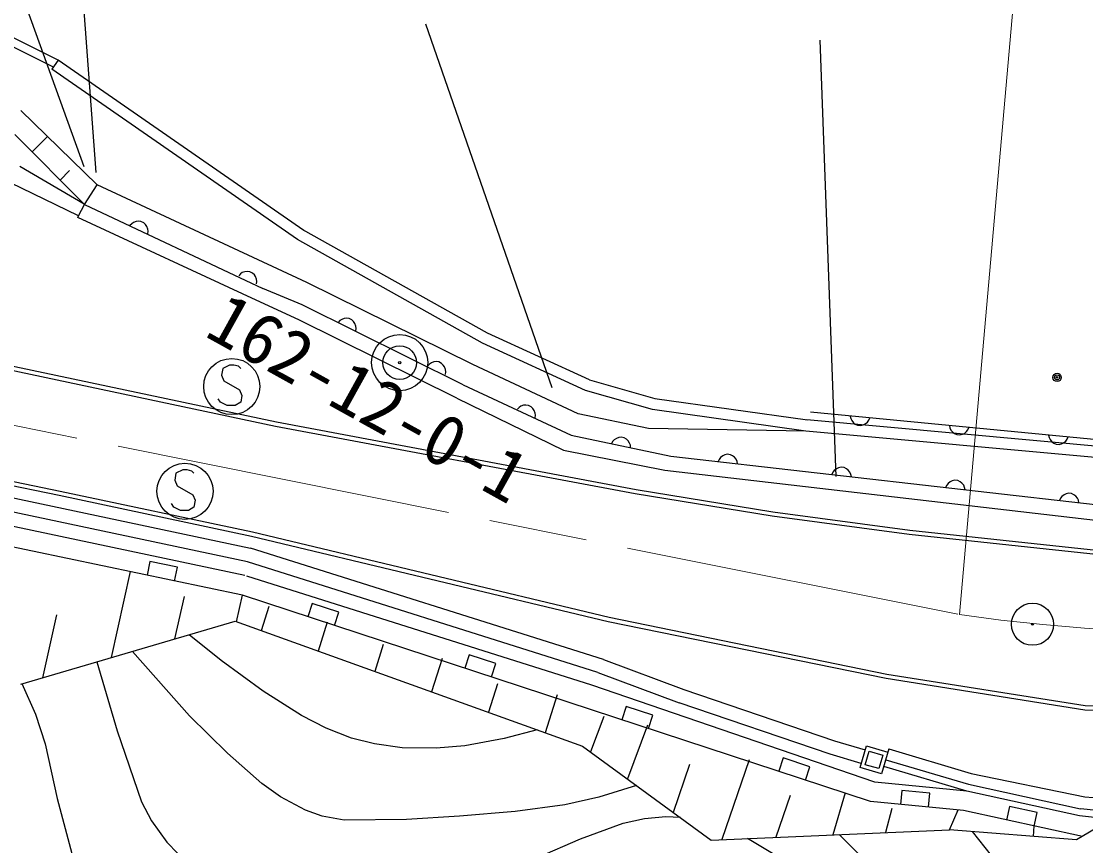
# Model space of a CAD drawing. Units: millimetres on the paper. Extents: x 40 to 680, y 20 to 380.
# Drawn here: x 134.18 to 172.09, y 294.55 to 323.9 of the extents above; entities that cross this region are included whole.
import ezdxf
from ezdxf.enums import TextEntityAlignment as Align

# ---------------------------------------------------------------- set-up
doc = ezdxf.new("R2010")
doc.units = ezdxf.units.MM
doc.linetypes.add('CHAIN', pattern=[18.5, 12, -1.5, 3.5, -1.5])
for name, color, linetype, lineweight in [('M-BGD', 7, 'Continuous', 25), ('M-BGD-EXST', 7, 'Continuous', 25), ('M-BMK', 2, 'CHAIN', 13), ('M-BMK-SRVR', 3, 'Continuous', 25), ('M-STR-HTXT', 7, 'Continuous', 13), ('M-STR-STRC', 7, 'Continuous', 25)]:
    doc.layers.add(name, color=color, linetype=linetype, lineweight=lineweight)
doc.styles.add('ＭＳ ゴシック', font='')
doc.styles.get('ＭＳ ゴシック').set_extended_font_data('MS Gothic')

msp = doc.modelspace()

# ---------------------------------------------------------------- linework, layer by layer
at = {"layer": 'M-BGD'}
for p, q in [((135.496, 322.526), (133.428, 323.556)), ((135.323, 322.277), (133.294, 323.288)), ((135.496, 322.526), (135.268, 322.197)), ((144.239, 316.46), (135.496, 322.526)), ((144.011, 316.132), (135.268, 322.197)), ((134.156, 320.725), (136.883, 318.084)), ((136.429, 317.38), (133.943, 319.871)), ((134.562, 319.253), (135.11, 319.801)), ((136.421, 317.396), (134.121, 318.734)), ((135.56, 318.251), (135.9, 318.591)), ((136.215, 316.974), (133.796, 318.153)), ((136.429, 317.38), (136.883, 318.084)), ((144.348, 314.607), (136.883, 318.084)), ((136.215, 316.974), (136.429, 317.38)), ((136.429, 317.38), (142.777, 314.387)), ((136.186, 316.915), (136.215, 316.974)), ((142.547, 313.979), (136.186, 316.915)), ((138.109, 316.697), (138.049, 316.632)), ((138.177, 316.743), (138.109, 316.697)), ((138.27, 316.777), (138.177, 316.743)), ((138.351, 316.786), (138.27, 316.777)), ((138.439, 316.776), (138.351, 316.786)), ((138.54, 316.729), (138.439, 316.776)), ((138.605, 316.669), (138.54, 316.729)), ((138.651, 316.601), (138.605, 316.669)), ((138.685, 316.508), (138.651, 316.601)), ((138.684, 316.339), (138.694, 316.427)), ((138.694, 316.427), (138.685, 316.508)), ((150.782, 312.798), (144.206, 316.481)), ((150.601, 312.441), (144.011, 316.132)), ((141.984, 314.909), (141.923, 314.845)), ((142.051, 314.955), (141.984, 314.909)), ((142.144, 314.99), (142.051, 314.955)), ((142.225, 314.998), (142.144, 314.99)), ((142.313, 314.989), (142.225, 314.998)), ((142.415, 314.942), (142.313, 314.989)), ((142.479, 314.881), (142.415, 314.942)), ((142.525, 314.814), (142.479, 314.881)), ((142.56, 314.721), (142.525, 314.814)), ((142.568, 314.64), (142.56, 314.721)), ((142.559, 314.552), (142.568, 314.64)), ((144.178, 313.805), (142.777, 314.387)), ((150.267, 311.687), (144.348, 314.607)), ((144.066, 313.276), (142.547, 313.979)), ((149.92, 310.966), (144.178, 313.805)), ((149.696, 310.482), (144.066, 313.276)), ((145.522, 313.248), (145.46, 313.184)), ((145.59, 313.292), (145.522, 313.248)), ((145.683, 313.325), (145.59, 313.292)), ((145.765, 313.332), (145.683, 313.325)), ((145.853, 313.321), (145.765, 313.332)), ((145.953, 313.272), (145.853, 313.321)), ((146.017, 313.21), (145.953, 313.272)), ((146.062, 313.142), (146.017, 313.21)), ((146.094, 313.048), (146.062, 313.142)), ((146.09, 312.879), (146.101, 312.967)), ((146.101, 312.967), (146.094, 313.048)), ((154.418, 311.136), (150.782, 312.798)), ((143.266, 309.626), (131.643, 312.082)), ((154.279, 310.76), (150.601, 312.441)), ((143.237, 309.479), (131.612, 311.935)), ((148.716, 311.702), (148.654, 311.638)), ((148.784, 311.747), (148.716, 311.702)), ((148.877, 311.779), (148.784, 311.747)), ((148.959, 311.786), (148.877, 311.779)), ((149.047, 311.775), (148.959, 311.786)), ((149.147, 311.726), (149.047, 311.775)), ((149.211, 311.664), (149.147, 311.726)), ((154.015, 309.931), (150.267, 311.687)), ((149.256, 311.596), (149.211, 311.664)), ((149.288, 311.503), (149.256, 311.596)), ((149.284, 311.333), (149.295, 311.421)), ((149.295, 311.421), (149.288, 311.503)), ((149.92, 310.966), (153.76, 309.167)), ((154.418, 311.136), (156.741, 310.473)), ((156.658, 310.081), (154.279, 310.76)), ((149.696, 310.482), (153.494, 308.635)), ((151.978, 310.201), (151.91, 310.156)), ((152.071, 310.233), (151.978, 310.201)), ((152.153, 310.241), (152.071, 310.233)), ((152.241, 310.229), (152.153, 310.241)), ((152.341, 310.18), (152.241, 310.229)), ((152.405, 310.119), (152.341, 310.18)), ((156.741, 310.473), (162.182, 309.709)), ((151.91, 310.156), (151.848, 310.093)), ((152.449, 310.05), (152.405, 310.119)), ((152.482, 309.957), (152.449, 310.05)), ((152.478, 309.788), (152.489, 309.876)), ((152.489, 309.876), (152.482, 309.957)), ((156.519, 309.405), (154.015, 309.931)), ((162.127, 309.313), (156.658, 310.081)), ((172.888, 308.968), (162.286, 309.986)), ((163.704, 309.85), (163.724, 309.763)), ((156.051, 307.077), (143.237, 309.479)), ((156.077, 307.225), (143.266, 309.626)), ((173.947, 308.64), (162.163, 309.711)), ((163.724, 309.763), (163.759, 309.69)), ((163.759, 309.69), (163.822, 309.613)), ((163.822, 309.613), (163.888, 309.565)), ((163.888, 309.565), (163.969, 309.529)), ((163.969, 309.529), (164.08, 309.518)), ((164.08, 309.518), (164.167, 309.538)), ((164.167, 309.538), (164.24, 309.573)), ((164.24, 309.573), (164.317, 309.636)), ((164.317, 309.636), (164.365, 309.702)), ((164.365, 309.702), (164.401, 309.783)), ((167.238, 309.51), (167.258, 309.424)), ((167.258, 309.424), (167.293, 309.35)), ((167.899, 309.363), (167.935, 309.443)), ((135.557, 307.165), (125.782, 309.171)), ((153.76, 309.167), (157.321, 308.419)), ((155.381, 309.056), (155.298, 309.002)), ((155.458, 309.082), (155.381, 309.056)), ((155.546, 309.092), (155.458, 309.082)), ((155.656, 309.069), (155.546, 309.092)), ((155.732, 309.025), (155.656, 309.069)), ((162.127, 309.313), (156.517, 309.405)), ((173.924, 308.241), (162.127, 309.313)), ((167.293, 309.35), (167.356, 309.274)), ((167.356, 309.274), (167.422, 309.226)), ((167.422, 309.226), (167.503, 309.19)), ((167.503, 309.19), (167.614, 309.179)), ((167.614, 309.179), (167.701, 309.199)), ((167.701, 309.199), (167.774, 309.234)), ((167.774, 309.234), (167.851, 309.297)), ((167.851, 309.297), (167.899, 309.363)), ((170.772, 309.171), (170.792, 309.085)), ((170.792, 309.085), (170.827, 309.011)), ((171.433, 309.023), (171.469, 309.104)), ((135.527, 307.018), (125.754, 309.024)), ((155.243, 308.942), (155.198, 308.865)), ((155.298, 309.002), (155.243, 308.942)), ((155.792, 308.969), (155.732, 309.025)), ((155.846, 308.886), (155.792, 308.969)), ((155.873, 308.809), (155.846, 308.886)), ((155.883, 308.721), (155.873, 308.809)), ((170.827, 309.011), (170.89, 308.935)), ((170.89, 308.935), (170.956, 308.886)), ((170.956, 308.886), (171.037, 308.85)), ((171.037, 308.85), (171.149, 308.84)), ((171.149, 308.84), (171.235, 308.859)), ((171.235, 308.859), (171.309, 308.895)), ((171.309, 308.895), (171.385, 308.958)), ((171.385, 308.958), (171.433, 309.023)), ((153.494, 308.635), (157.102, 307.925)), ((157.321, 308.419), (173.531, 306.571)), ((159.037, 308.308), (159, 308.228)), ((159.087, 308.373), (159.037, 308.308)), ((159.164, 308.434), (159.087, 308.373)), ((159.238, 308.468), (159.164, 308.434)), ((159.325, 308.487), (159.238, 308.468)), ((159.436, 308.474), (159.325, 308.487)), ((159.517, 308.437), (159.436, 308.474)), ((159.581, 308.387), (159.517, 308.437)), ((159.643, 308.309), (159.581, 308.387)), ((159.677, 308.235), (159.643, 308.309)), ((157.102, 307.925), (173.271, 306.044)), ((159.695, 308.148), (159.677, 308.235)), ((163.139, 307.911), (163.089, 307.846)), ((163.217, 307.972), (163.139, 307.911)), ((163.291, 308.006), (163.217, 307.972)), ((163.378, 308.025), (163.291, 308.006)), ((163.489, 308.012), (163.378, 308.025)), ((163.569, 307.974), (163.489, 308.012)), ((163.634, 307.925), (163.569, 307.974)), ((163.695, 307.847), (163.634, 307.925)), ((130.937, 307.564), (142.344, 305.147)), ((163.089, 307.846), (163.052, 307.766)), ((163.729, 307.773), (163.695, 307.847)), ((163.748, 307.686), (163.729, 307.773)), ((167.343, 307.544), (167.269, 307.51)), ((167.43, 307.563), (167.343, 307.544)), ((167.541, 307.55), (167.43, 307.563)), ((167.622, 307.512), (167.541, 307.55)), ((142.061, 303.467), (124.586, 307.142)), ((142.411, 305.712), (135.557, 307.165)), ((160.946, 306.428), (156.077, 307.225)), ((167.142, 307.384), (167.105, 307.304)), ((167.192, 307.449), (167.142, 307.384)), ((167.269, 307.51), (167.192, 307.449)), ((167.686, 307.463), (167.622, 307.512)), ((167.748, 307.385), (167.686, 307.463)), ((167.782, 307.311), (167.748, 307.385)), ((167.8, 307.224), (167.782, 307.311)), ((142.24, 304.658), (130.833, 307.074)), ((142.378, 305.566), (135.527, 307.018)), ((160.924, 306.28), (156.051, 307.077)), ((171.195, 306.922), (171.157, 306.842)), ((171.244, 306.987), (171.195, 306.922)), ((171.322, 307.048), (171.244, 306.987)), ((171.396, 307.082), (171.322, 307.048)), ((171.483, 307.101), (171.396, 307.082)), ((171.594, 307.088), (171.483, 307.101)), ((171.674, 307.05), (171.594, 307.088)), ((171.739, 307.001), (171.674, 307.05)), ((171.801, 306.923), (171.739, 307.001)), ((171.834, 306.849), (171.801, 306.923)), ((171.853, 306.762), (171.834, 306.849)), ((142.136, 304.168), (130.729, 306.585)), ((165.828, 305.78), (160.946, 306.428)), ((165.81, 305.631), (160.924, 306.28)), ((155.114, 302.675), (142.411, 305.712)), ((172.569, 304.903), (165.81, 305.631)), ((172.582, 305.053), (165.828, 305.78)), ((155.082, 302.528), (142.378, 305.566)), ((154.92, 301.177), (142.344, 305.147)), ((138.762, 304.672), (138.659, 304.182)), ((139.74, 304.466), (138.762, 304.672)), ((154.71, 300.721), (142.24, 304.658)), ((137.386, 301.249), (138.072, 304.313)), ((139.637, 303.976), (139.74, 304.466)), ((154.501, 300.266), (142.214, 304.15)), ((139.647, 301.912), (139.986, 303.429)), ((141.849, 302.522), (142.061, 303.467)), ((164.432, 296.128), (142.061, 303.467)), ((142.998, 303.07), (142.726, 302.207)), ((144.538, 303.18), (144.382, 302.705)), ((145.488, 302.869), (144.538, 303.18)), ((134.943, 300.531), (135.443, 302.767)), ((145.332, 302.394), (145.488, 302.869)), ((165.013, 300.649), (155.114, 302.675)), ((134.162, 300.301), (141.792, 302.543)), ((141.792, 302.543), (154.165, 298.1)), ((145.075, 302.512), (144.749, 301.481)), ((164.986, 300.501), (155.082, 302.528)), ((147.074, 301.71), (146.772, 300.754)), ((149.17, 301.217), (148.795, 300.028)), ((150.131, 301.346), (149.975, 300.871)), ((151.081, 301.034), (150.131, 301.346)), ((154.92, 301.177), (157.777, 300.113)), ((150.925, 300.559), (151.081, 301.034)), ((154.71, 300.721), (157.609, 299.642)), ((151.138, 300.316), (150.818, 299.302)), ((172.064, 299.377), (164.986, 300.501)), ((172.079, 299.526), (165.013, 300.649)), ((164.581, 296.817), (154.501, 300.266)), ((157.777, 300.113), (163.148, 298.284)), ((153.266, 299.922), (152.841, 298.575)), ((162.996, 297.807), (157.609, 299.642)), ((155.723, 299.511), (155.568, 299.036)), ((156.674, 299.199), (155.723, 299.511)), ((156.518, 298.724), (156.674, 299.199)), ((176.148, 299.215), (172.064, 299.377)), ((176.153, 299.365), (172.079, 299.526)), ((154.925, 299.156), (154.453, 297.889)), ((156.484, 298.848), (155.769, 296.928)), ((154.165, 298.1), (158.752, 294.75)), ((163.148, 298.284), (164.24, 297.96)), ((164.057, 297.334), (164.282, 298.102)), ((164.282, 298.102), (165.049, 297.878)), ((161.316, 297.676), (161.16, 297.201)), ((162.266, 297.364), (161.316, 297.676)), ((164.1, 297.48), (162.996, 297.807)), ((164.243, 297.436), (164.383, 297.916)), ((164.383, 297.916), (164.863, 297.776)), ((164.863, 297.776), (164.723, 297.296)), ((165.084, 297.996), (164.825, 297.11)), ((165.084, 297.996), (168.016, 297.127)), ((157.976, 297.439), (157.397, 295.739)), ((160.104, 297.609), (159.136, 294.767)), ((162.11, 296.889), (162.266, 297.364)), ((164.825, 297.11), (164.057, 297.334)), ((164.723, 297.296), (164.243, 297.436)), ((167.855, 296.497), (164.902, 297.372)), ((164.972, 297.612), (167.917, 296.739)), ((168.016, 297.127), (172.061, 296.292)), ((167.855, 296.497), (164.581, 296.817)), ((165.544, 296.522), (165.495, 296.024)), ((166.539, 296.424), (165.544, 296.522)), ((167.917, 296.739), (171.915, 295.868)), ((161.563, 296.344), (161.055, 294.851)), ((163.525, 296.438), (163.081, 294.939)), ((166.49, 295.927), (166.539, 296.424)), ((171.874, 295.621), (167.855, 296.497)), ((172.061, 296.292), (175.13, 296.049)), ((167.746, 295.804), (164.432, 296.128)), ((165.185, 295.877), (164.966, 295.022)), ((167.24, 295.121), (167.554, 295.823)), ((171.981, 294.882), (167.746, 295.804)), ((169.382, 295.945), (169.278, 295.456)), ((170.36, 295.737), (169.382, 295.945)), ((175.11, 295.509), (171.915, 295.868)), ((170.256, 295.248), (170.36, 295.737)), ((172.985, 295.486), (171.771, 294.756)), ((175.094, 295.259), (171.874, 295.621)), ((158.752, 294.75), (167.24, 295.121)), ((171.771, 294.756), (167.24, 295.121)), ((170.232, 294.876), (170.263, 295.256))]:
    msp.add_line(p, q, dxfattribs=at)
for points in [[(152.551, 298.679), (151.381, 298.365), (149.975, 298.112), (148.957, 298.024), (147.746, 298.041), (146.762, 298.173), (145.943, 298.384), (145.033, 298.737), (144.154, 299.187), (142.792, 300.058), (141.301, 301.148), (140.154, 302.058)], [(156.09, 296.694), (154.754, 296.276), (153.542, 296.012), (151.771, 295.767), (149.785, 295.604), (147.894, 295.484), (145.673, 295.466), (144.895, 295.609), (144.3, 295.82), (143.412, 296.294), (142.743, 296.769), (141.52, 297.842), (140.164, 299.181), (138.133, 301.462)], [(136.869, 301.093), (137.594, 298.641), (138.454, 296.115), (138.811, 295.432), (139.357, 294.674), (139.755, 294.275), (140.524, 293.728), (141.231, 293.389), (142.202, 293.077), (143.236, 292.874), (144.51, 292.755), (145.956, 292.717), (147.366, 292.784), (148.55, 292.935), (149.912, 293.222), (151.26, 293.627), (152.562, 294.134), (154.092, 294.802), (155.612, 295.351), (156.374, 295.522), (157.14, 295.592), (157.663, 295.573)], [(134.192, 300.33), (134.68, 299.231), (135.033, 298.174), (135.45, 296.232), (135.978, 294.276)], [(168.045, 295.056), (169.181, 293.631), (170.39, 292.295), (171.275, 291.497), (172.152, 290.86)], [(160.046, 294.822), (161.112, 294.181), (162.002, 293.534), (162.914, 292.743), (163.89, 291.738), (164.913, 290.503), (165.978, 289.036), (166.879, 287.693), (167.889, 286.379), (168.348, 285.986), (168.835, 285.706), (169.59, 285.475), (170.391, 285.346), (171.57, 285.14), (172.935, 284.785)], [(173.191, 287.502), (171.603, 288.641), (169.783, 289.804), (168.24, 290.737), (166.921, 291.645), (165.689, 292.661), (164.372, 293.893), (163.309, 294.949)]]:
    msp.add_lwpolyline(points, dxfattribs=at)
for radius in [0.15, 0.09, 0.03]:
    msp.add_circle((171.074, 311.225), radius, dxfattribs=at)
at = {"layer": 'M-BGD-EXST'}
for p, q in [((141.354, 311.54), (141.314, 311.3)), ((141.594, 311.66), (141.354, 311.54)), ((141.754, 311.66), (141.594, 311.66)), ((141.914, 311.62), (141.754, 311.66)), ((141.994, 311.54), (141.914, 311.62)), ((141.314, 311.3), (141.394, 311.1)), ((141.394, 311.1), (141.954, 310.78)), ((141.954, 310.78), (142.034, 310.58)), ((142.034, 310.58), (141.994, 310.34)), ((141.274, 310.34), (141.194, 310.46)), ((141.514, 310.22), (141.274, 310.34)), ((141.794, 310.22), (141.514, 310.22)), ((141.994, 310.34), (141.794, 310.22)), ((139.928, 307.93), (139.688, 307.81)), ((140.088, 307.93), (139.928, 307.93)), ((140.248, 307.89), (140.088, 307.93)), ((139.688, 307.81), (139.648, 307.57)), ((139.648, 307.57), (139.728, 307.37)), ((140.328, 307.81), (140.248, 307.89)), ((139.728, 307.37), (140.288, 307.05)), ((140.288, 307.05), (140.368, 306.85)), ((140.368, 306.85), (140.328, 306.61)), ((139.608, 306.61), (139.528, 306.73)), ((139.848, 306.49), (139.608, 306.61)), ((140.128, 306.49), (139.848, 306.49)), ((140.328, 306.61), (140.128, 306.49))]:
    msp.add_line(p, q, dxfattribs=at)
for centre in [(141.674, 310.9), (140.008, 307.17)]:
    msp.add_circle(centre, 1, dxfattribs=at)
at = {"layer": 'M-BMK'}
msp.add_line((119.489, 312.402), (167.594, 302.779), dxfattribs=at)
msp.add_arc((177.571, 374.198), 72.113, 262.04701, 281.02582, dxfattribs=at)
at = {"layer": 'M-BMK-SRVR'}
for centre, radius in [((147.657, 311.752), 1), ((147.657, 311.752), 0.6), ((147.657, 311.752), 0.04), ((170.199, 302.436), 0.75), ((170.199, 302.436), 0.03)]:
    msp.add_circle(centre, radius, dxfattribs=at)
at = {"layer": 'M-STR-HTXT'}
msp.add_line((170.134, 331.47), (167.597, 302.784), dxfattribs=at)
at = {"layer": 'M-STR-STRC'}
for p, q in [((130.657, 334.697), (136.405, 318.737)), ((135.872, 331.333), (136.837, 318.521)), ((148.573, 323.819), (153.075, 310.865)), ((163.208, 307.702), (162.64, 323.234))]:
    msp.add_line(p, q, dxfattribs=at)

# ---------------------------------------------------------------- texts
at = {"layer": 'M-BMK-SRVR', "style": 'ＭＳ ゴシック'}
msp.add_text('162-12-0-1', height=1.833, rotation=331, dxfattribs=at).set_placement((140.384, 312.243), align=Align.BOTTOM_LEFT)

doc.saveas('drawing.dxf')
